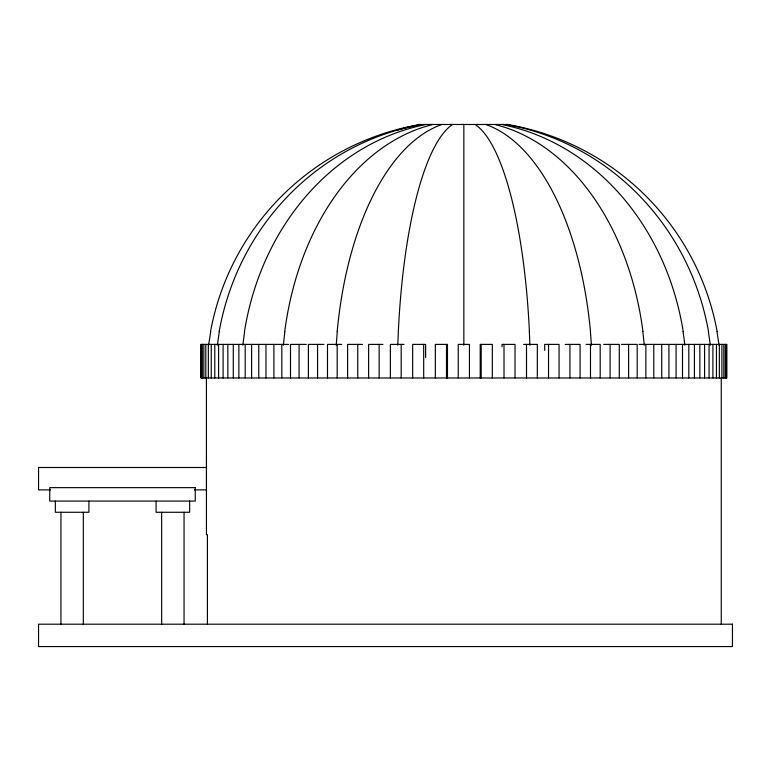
<?xml version="1.0" encoding="UTF-8"?>
<svg xmlns="http://www.w3.org/2000/svg" width="771" height="771" viewBox="0 0 771 771"><rect width="100%" height="100%" fill="white"/><g stroke="black" fill="none" stroke-linecap="round" stroke-linejoin="round"><path stroke-width="1.16" d="M397.788 345.254L398.328 331.646A257.331 66.605 -90 0 1 452.269 124.671M336.233 345.254L337.264 331.646M283.381 345.254L284.836 331.646M242.817 345.254L244.609 331.646M217.326 345.254L219.321 331.646M208.623 345.254L210.695 331.646M288.605 344.396L200.836 344.396L200.836 377.973L726.851 377.973L726.851 344.396L639.082 344.396M306.26 344.396L290.494 344.396L290.494 377.973M323.993 344.396L308.4 344.396L308.4 377.973M341.659 344.396L327.492 344.396L327.492 377.973M362.495 344.396L347.615 344.396L347.615 377.973M382.975 344.396L368.634 344.396L368.634 377.973M404.071 344.396L390.367 344.396L390.367 377.973M523.615 344.396L537.32 344.396L537.32 377.973M565.191 344.396L580.071 344.396L580.071 377.973M586.027 344.396L600.195 344.396L600.195 377.973M603.693 344.396L619.286 344.396L619.286 377.973M621.426 344.396L637.193 344.396L637.193 377.973M206.426 467.505L38.55 467.505L38.55 489.884L50.539 489.884M194.437 489.884L206.426 489.884M716.991 331.646L719.064 345.254M708.366 331.646L710.37 345.254M683.077 331.646L684.87 345.254M642.85 331.646L644.315 345.254M590.422 331.646L591.453 345.254M529.359 331.646L529.899 345.254M726.34 344.396L726.34 377.973M725.366 344.396L725.366 377.973M723.834 344.396L723.834 377.973M721.887 344.396L721.887 377.973M721.261 377.973L721.261 624.192M719.343 344.396L719.343 377.973M716.442 344.396L716.442 377.973M712.905 344.396L712.905 377.973M709.079 344.396L709.079 377.973M704.578 344.396L704.578 377.973M699.846 344.396L699.846 377.973M694.411 344.396L694.411 377.973M688.821 344.396L688.821 377.973M682.499 344.396L682.499 377.973M676.08 344.396L676.08 377.973M668.92 344.396L668.92 377.973M661.72 344.396L661.72 377.973M653.779 344.396L653.779 377.973M645.867 344.396L645.867 377.973M628.616 344.396L628.616 377.973M610.112 344.396L610.112 377.973M590.499 344.396L590.499 377.973M569.923 344.396L569.923 377.973M559.062 377.973L559.062 344.396L544.712 344.396L544.712 350.391M548.538 344.396L548.538 377.973M526.506 344.396L526.506 377.973M515.028 377.973L515.028 344.396L502.056 344.396L502.056 346.796M504.003 344.396L504.003 377.973M492.341 377.973L492.341 344.396L480.217 344.396L480.217 377.973M481.191 344.396L481.191 377.973M469.443 377.973L469.443 344.396L458.244 344.396L458.244 377.973M419.077 124.439A44.072 1.022 -10.1 0 0 420.6 124.43A44.072 2.988 -9.4 0 0 425.072 124.43A44.072 4.742 -8.1 0 0 432.184 124.43A44.072 6.187 -6.2 0 0 441.455 124.43A44.072 7.199 -3.9 0 0 452.259 124.43A44.072 7.729 -1.3 0 0 463.843 124.43L463.843 345.254M447.469 377.973L447.469 344.396L435.345 344.396L435.345 377.973M446.496 344.396L446.496 377.973M425.631 357.58L425.631 344.396L412.658 344.396L412.658 377.973M423.684 344.396L423.684 377.973M401.18 344.396L401.18 377.973M379.149 344.396L379.149 377.973M357.763 344.396L357.763 377.973M337.187 344.396L337.187 377.973M317.575 344.396L317.575 377.973M299.071 344.396L299.071 377.973M281.82 344.396L281.82 377.973M273.907 344.396L273.907 377.973M265.966 344.396L265.966 377.973M258.767 344.396L258.767 377.973M251.606 344.396L251.606 377.973M245.188 344.396L245.188 377.973M238.865 344.396L238.865 377.973M233.276 344.396L233.276 377.973M227.84 344.396L227.84 377.973M223.108 344.396L223.108 377.973M218.607 344.396L218.607 377.973M214.781 344.396L214.781 377.973M211.244 344.396L211.244 377.973M208.343 344.396L208.343 377.973M207.409 624.192L207.409 534.66L206.445 534.66L206.426 377.973M205.799 344.396L205.799 377.973M203.852 344.396L203.852 377.973M202.32 344.396L202.32 377.973M201.347 344.396L201.347 377.973M189.637 501.083L189.637 512.272L156.07 512.272L156.07 501.083M184.047 512.272L184.047 624.192M161.659 512.272L161.659 624.192M88.916 501.083L88.916 512.272L55.339 512.272L55.339 501.083M83.316 512.272L83.316 624.192M60.938 512.272L60.938 624.192M463.843 124.43A44.072 7.729 1.3 0 0 475.428 124.43A44.072 7.199 3.9 0 0 486.231 124.43A44.072 6.187 6.2 0 0 495.502 124.43A44.072 4.742 8.1 0 0 502.615 124.43A44.072 2.988 9.4 0 0 507.087 124.43A44.072 1.022 10.1 0 0 508.609 124.439M475.418 124.671A257.331 66.605 -90 0 1 529.407 331.617M486.202 124.671A257.331 128.67 -90 0 1 590.499 331.617M495.464 124.671A257.331 181.966 -90 0 1 642.966 331.617M502.576 124.671A257.331 222.858 90 0 1 683.222 331.617M507.048 124.671A257.331 248.561 -90 0 1 708.53 331.617M508.571 124.671A257.331 257.331 0 0 1 717.155 331.617M397.19 130.154A257.331 248.561 90 0 1 420.648 124.671A257.331 248.561 -90 0 0 219.157 331.617M210.531 331.617A257.331 257.331 0 0 1 419.116 124.671M244.465 331.617A257.331 222.858 -90 0 1 425.11 124.671M284.721 331.617A257.331 181.966 -90 0 1 432.223 124.671M337.187 331.617A257.331 128.67 -90 0 1 441.484 124.671M195.236 487.648L49.739 487.648L49.739 501.083L195.236 501.083L195.236 487.648M732.45 624.192L38.55 624.192L38.55 646.57L732.45 646.57L732.45 624.192"/></g></svg>
